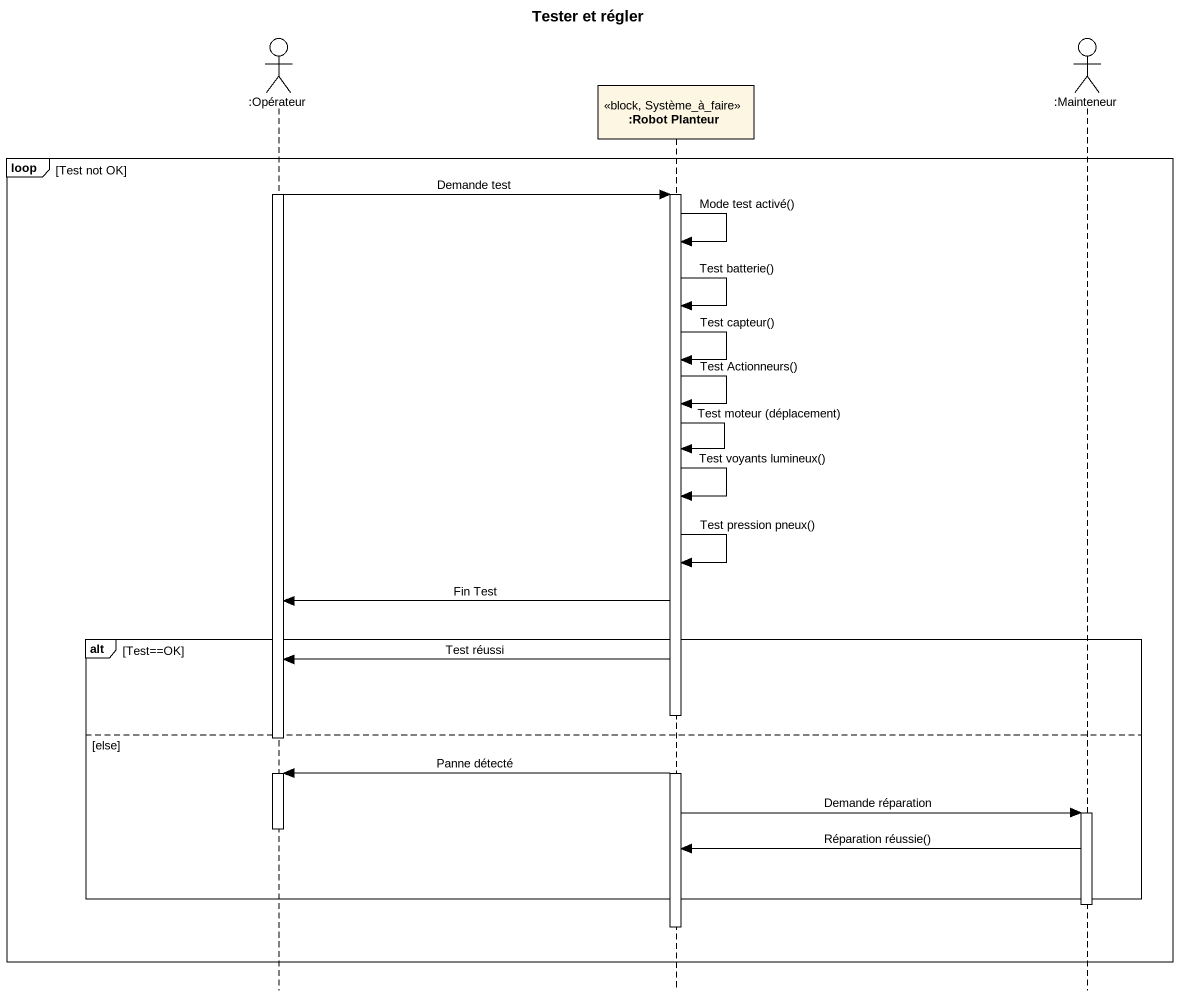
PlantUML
@startuml
title Tester et régler
hide footbox
actor ":Opérateur" as Opérateur
participant ":Robot Planteur" as Robot_Planteur <<block, Système_à_faire>>
actor ":Mainteneur" as Mainteneur

loop Test not OK
  activate Opérateur
  Opérateur -> Robot_Planteur : Demande test
  activate Robot_Planteur
  Robot_Planteur -> Robot_Planteur : Mode test activé()
  Robot_Planteur -> Robot_Planteur : Test batterie()
  Robot_Planteur -> Robot_Planteur : Test capteur()
  Robot_Planteur -> Robot_Planteur : Test Actionneurs()
  Robot_Planteur -> Robot_Planteur : Test moteur (déplacement)
  Robot_Planteur -> Robot_Planteur : Test voyants lumineux()
  Robot_Planteur -> Robot_Planteur : Test pression pneux()
  Robot_Planteur -> Opérateur : Fin Test
  alt Test==OK
    Robot_Planteur -> Opérateur : Test réussi
  else else
    deactivate Opérateur
    Robot_Planteur -> Opérateur : Panne détecté
    activate Opérateur
    Robot_Planteur -> Mainteneur : Demande réparation
    activate Mainteneur
    deactivate Opérateur
    Mainteneur -> Robot_Planteur : Réparation réussie()
  end
  deactivate Mainteneur
  deactivate Robot_Planteur
end
@enduml
